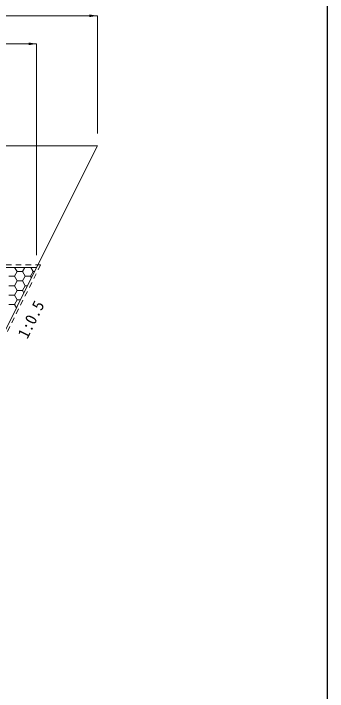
# Model space of a CAD drawing. Units: millimetres at full size, sheet at 1:30; details may follow other scales. Extents: x 47825 to 82541, y -23349 to -5561.
# Drawn here: x 54072 to 55365, y -11992 to -9206 of the extents above; entities that cross this region are included whole.
import ezdxf
from ezdxf.enums import TextEntityAlignment as Align

# ---------------------------------------------------------------- set-up
doc = ezdxf.new("R2010")
doc.units = ezdxf.units.MM
doc.header["$LTSCALE"] = 30
doc.linetypes.add('USER1', pattern=[1.35, 0.75, -0.6])
for name, color, linetype, lineweight in [('ハッチング', 7, 'Continuous', 5), ('寸法線', 7, 'Continuous', 9), ('枠', 5, 'Continuous', 25)]:
    doc.layers.add(name, color=color, linetype=linetype, lineweight=lineweight)
doc.styles.add('ＭＳ ゴシック', font='')
doc.styles.get('ＭＳ ゴシック').set_extended_font_data('MS Gothic')

# ---------------------------------------------------------------- blocks, each defined once
blk = doc.blocks.new('filled_arrow')
at = {"color": 0, "linetype": 'Continuous', "lineweight": -2}
blk.add_solid([(7.5, 1.25), (0, 0), (7.5, -1.25)], dxfattribs=at)

msp = doc.modelspace()

# ---------------------------------------------------------------- linework, layer by layer
at = {"layer": 'ハッチング', "lineweight": 20}
for p, q in [((51487.33, -9749.14), (54417.33, -9749.14)), ((54417.33, -9749.14), (54167.33, -10249.14)), ((51737.33, -10249.14), (54167.33, -10249.14)), ((54167.33, -10249.14), (53652.33, -11279.14))]:
    msp.add_line(p, q, dxfattribs=at)
at = {"layer": 'ハッチング'}
for p, q in [((54086.64, -10266.71), (54076.5, -10249.14)), ((54108.87, -10266.71), (54119.01, -10249.14)), ((54153.32, -10266.71), (54143.17, -10249.14)), ((54075.53, -10285.96), (54086.64, -10266.71)), ((54086.64, -10266.71), (54108.87, -10266.71)), ((54119.98, -10285.96), (54108.87, -10266.71)), ((54142.2, -10285.96), (54153.32, -10266.71)), ((54153.32, -10266.71), (54158.55, -10266.71)), ((54053.3, -10285.96), (54075.53, -10285.96)), ((54086.64, -10305.21), (54075.53, -10285.96)), ((54075.53, -10324.45), (54086.64, -10305.21)), ((54086.64, -10305.21), (54108.87, -10305.21)), ((54108.87, -10305.21), (54119.98, -10285.96)), ((54119.98, -10324.45), (54108.87, -10305.21)), ((54119.98, -10285.96), (54142.2, -10285.96)), ((54145.8, -10292.2), (54142.2, -10285.96)), ((54053.3, -10324.45), (54075.53, -10324.45)), ((54086.64, -10343.7), (54075.53, -10324.45)), ((54108.87, -10343.7), (54119.98, -10324.45)), ((54119.98, -10324.45), (54129.68, -10324.45)), ((54053.3, -10362.95), (54075.53, -10362.95)), ((54075.53, -10362.95), (54086.64, -10343.7)), ((54086.64, -10382.2), (54075.53, -10362.95)), ((54086.64, -10343.7), (54108.87, -10343.7)), ((54114.86, -10354.08), (54108.87, -10343.7)), ((54075.53, -10401.44), (54086.64, -10382.2)), ((54086.64, -10382.2), (54100.8, -10382.2)), ((54053.3, -10401.44), (54075.53, -10401.44)), ((54083.92, -10415.97), (54075.53, -10401.44))]:
    msp.add_line(p, q, dxfattribs=at)
at = {"layer": 'ハッチング', "linetype": 'USER1', "lineweight": 9}
msp.add_lwpolyline([(53352.33, -10239.14), (54183.51, -10239.14), (53708.51, -11189.14), (52196.15, -11189.14), (51721.15, -10239.14), (52552.33, -10239.14)], dxfattribs=at)
at = {"layer": '寸法線'}
for p, q in [((51487.33, -9214.99), (54417.33, -9214.99)), ((54417.33, -9699.14), (54417.33, -9214.99)), ((51737.33, -9330.27), (54167.33, -9330.27)), ((54167.33, -10199.14), (54167.33, -9330.27))]:
    msp.add_line(p, q, dxfattribs=at)
at = {"layer": '枠'}
msp.add_line((55364.83, -14779.14), (55364.83, -7779.15), dxfattribs=at)

# ---------------------------------------------------------------- block references
at = {"layer": '寸法線', "xscale": 4.33, "yscale": 4.33, "rotation": 180}
for p in [(54417.33, -9214.99), (54167.33, -9330.27)]:
    msp.add_blockref('filled_arrow', p, dxfattribs=at)

# ---------------------------------------------------------------- texts
at = {"layer": 'ハッチング', "style": 'ＭＳ ゴシック'}
msp.add_text('1:0.5', height=47.47, rotation=63.4, dxfattribs=at).set_placement((54143.94, -10463.2), align=Align.MIDDLE_CENTER)

doc.saveas('drawing.dxf')
